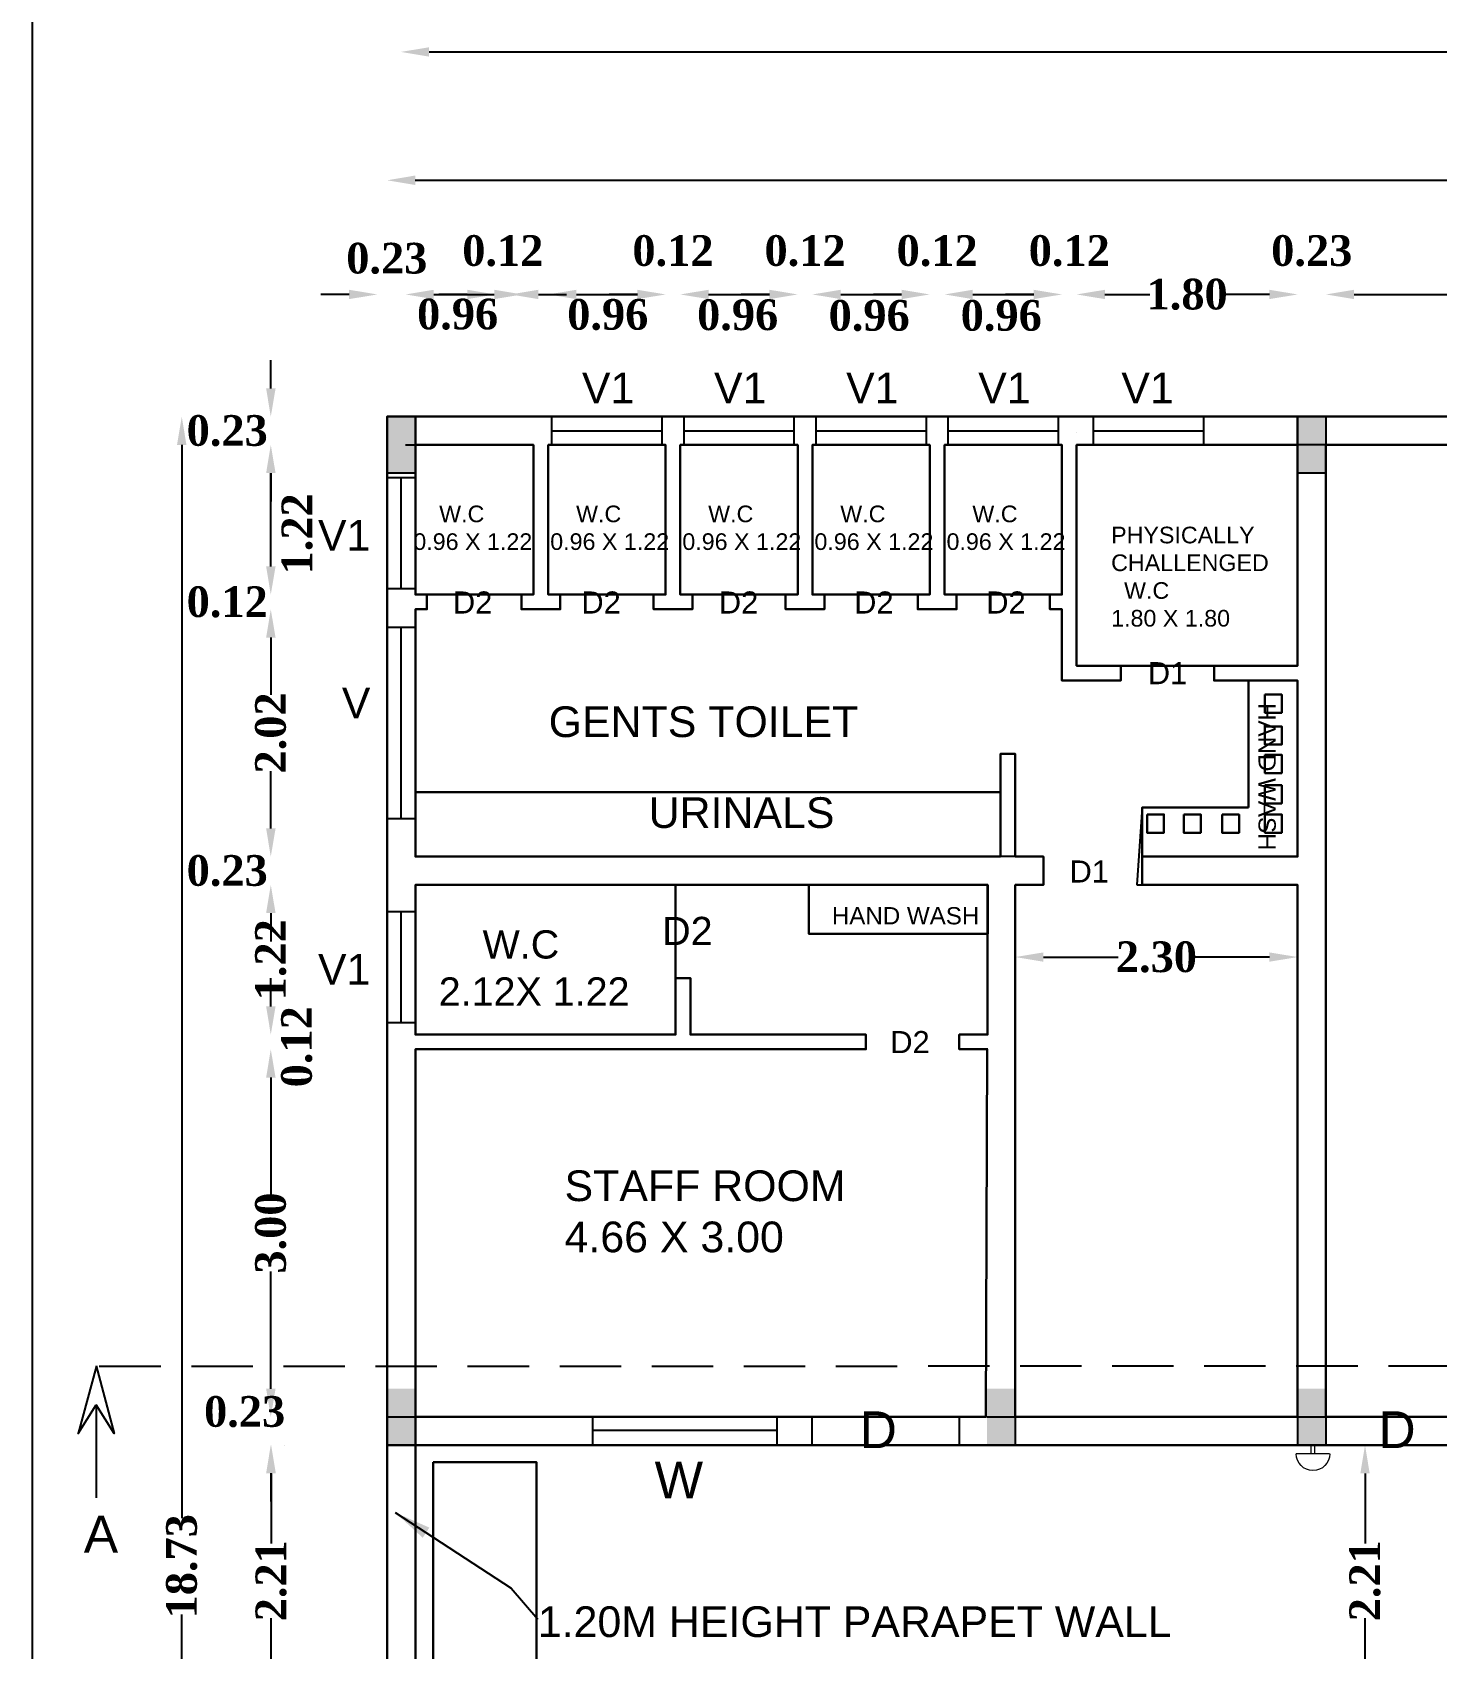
# Model space of a CAD drawing. Header units: metres. Extents: x 0 to 298, y 0 to 162.
# Drawn here: x 170.45 to 181.89, y 44.92 to 58.09 of the extents above; entities that cross this region are included whole.
import ezdxf

# ---------------------------------------------------------------- set-up
doc = ezdxf.new("R2010")
doc.units = ezdxf.units.M
doc.header["$MEASUREMENT"] = 0
doc.linetypes.add('DASHED', pattern=[0.75, 0.5, -0.25])
for name, color, linetype, lineweight in [('BLK_1_FLR_1_BLT_UP_AREA', 4, 'Continuous', 30), ('BLK_1_FLR_1_REGULAR_ROOM_4', 4, 'Continuous', 30), ('BLK_1_FLR_1_URINAL', 4, 'Continuous', 30), ('BLK_1_FLR_1_WASH', 4, 'Continuous', 30), ('BLK_1_FLR_1_WATER_CLOSET', 4, 'Continuous', 30), ('BLK_1_LVL_1_BLDG_FOOT_PRINT', 4, 'Continuous', 30)]:
    doc.layers.add(name, color=color, linetype=linetype, lineweight=lineweight)
doc.layers.add('BLK_1_FLR_1_CARPET_AREA', color=10, linetype='Continuous')
doc.layers.add('BLK_1_FLR_2_DRINKING_WATER', color=7, linetype='Continuous')
doc.layers.add('BLK_1_FLR_1_SP_WC', color=140, linetype='Continuous', plot=False)
doc.layers.add('PATH_WAY', color=140, linetype='Continuous', plot=False)
doc.styles.get("Standard").update_dxf_attribs({"font": 'arial.ttf', "height": 0.35})
doc.styles.add('working', font='timesbd.ttf', dxfattribs={"height": 0.25})
doc.dimstyles.new('new model', dxfattribs={"dimtxt": 0.25, "dimasz": 0.23, "dimexe": 0.1, "dimexo": 0.1, "dimgap": 0, "dimtad": 0, "dimtoh": 1, "dimzin": 1, "dimdsep": 46, "dimtxsty": 'working', "dimcen": 0.09, "dimse1": 1, "dimse2": 1, "dimclrd": 8, "dimclre": 8, "dimclrt": 3, "dimadec": 1, "dimazin": 0, "dimtfac": 1, "dimtofl": 0, "dimtmove": 0, "dimatfit": 3, "dimfxl": 0, "dimtolj": 1, "dimtzin": 0, "dimlwd": -1, "dimlwe": -1, "dimarcsym": 0})
doc.dimstyles.get("Standard").update_dxf_attribs({"dimtxt": 0.35, "dimasz": 0.3, "dimexe": 0.1, "dimexo": 0.06, "dimgap": 0.2, "dimtad": 2, "dimzin": 0, "dimdsep": 46, "dimtxsty": 'Standard', "dimcen": 0.09, "dimadec": 0, "dimazin": 0, "dimtfac": 1, "dimtofl": 0, "dimtmove": 0, "dimatfit": 3, "dimfxl": 0, "dimtolj": 1, "dimtzin": 0, "dimarcsym": 0})

# ---------------------------------------------------------------- blocks, each defined once
blk = doc.blocks.new('*D34')
at = {"color": 8}
for p, q in [((173.683, 57.935), (199.081, 57.935)), ((225.29, 57.935), (199.892, 57.935))]:
    blk.add_line(p, q, dxfattribs=at)
at = {"color": 8, "lineweight": 35}
for points in [[(173.683, 57.973), (173.683, 57.897), (173.453, 57.935)], [(225.29, 57.973), (225.29, 57.897), (225.52, 57.935)]]:
    blk.add_solid(points, dxfattribs=at)
at = {"layer": 'Defpoints', "color": 0, "lineweight": 35}
for p in [(225.52, 63.107), (173.453, 63), (173.453, 57.935)]:
    blk.add_point(p, dxfattribs=at)
at = {"color": 3, "insert": (199.487, 57.935), "char_height": 0.25, "attachment_point": 5, "style": 'working'}
blk.add_mtext('\\A1;52.07', dxfattribs=at)
blk = doc.blocks.new('FIR ALARAM')
at = {"color": 6, "lineweight": 20}
for p, q in [((780.29, 324.308), (780.117, 324.308)), ((780.117, 324.208), (780.504, 324.208)), ((780.29, 324.208), (780.29, 324.308)), ((780.331, 324.208), (780.331, 324.308)), ((780.331, 324.308), (780.504, 324.308))]:
    blk.add_line(p, q, dxfattribs=at)
blk.add_arc((780.31, 324.208), 0.194, 180, 0, dxfattribs=at)
blk = doc.blocks.new('*D109')
at = {"color": 8}
for p, q in [((172.397, 46.353), (172.397, 45.783)), ((172.397, 44.603), (172.397, 45.173))]:
    blk.add_line(p, q, dxfattribs=at)
at = {"color": 8, "lineweight": 35}
for points in [[(172.358, 46.353), (172.435, 46.353), (172.397, 46.583)], [(172.358, 44.603), (172.435, 44.603), (172.397, 44.373)]]:
    blk.add_solid(points, dxfattribs=at)
at = {"layer": 'Defpoints', "color": 0, "lineweight": 35}
for p in [(172.397, 46.583), (172.508, 46.583), (172.508, 44.373)]:
    blk.add_point(p, dxfattribs=at)
at = {"color": 3, "insert": (172.397, 45.478), "char_height": 0.25, "attachment_point": 5, "rotation": 90, "style": 'working'}
blk.add_mtext('\\A1;2.21', dxfattribs=at)
blk = doc.blocks.new('*D110')
at = {"color": 8}
for p, q in [((172.394, 49.578), (172.394, 48.625)), ((172.394, 47.043), (172.394, 47.997))]:
    blk.add_line(p, q, dxfattribs=at)
at = {"color": 8, "lineweight": 35}
for points in [[(172.356, 49.578), (172.433, 49.578), (172.394, 49.808)], [(172.356, 47.043), (172.433, 47.043), (172.394, 46.813)]]:
    blk.add_solid(points, dxfattribs=at)
at = {"layer": 'Defpoints', "color": 0, "lineweight": 35}
for p in [(172.394, 49.808), (173.571, 49.808), (173.571, 46.813)]:
    blk.add_point(p, dxfattribs=at)
at = {"color": 3, "insert": (172.394, 48.311), "char_height": 0.25, "attachment_point": 5, "rotation": 90, "style": 'working'}
blk.add_mtext('\\A1;3.00', dxfattribs=at)
blk = doc.blocks.new('*D111')
at = {"color": 8}
for p, q in [((172.394, 53.163), (172.394, 52.696)), ((172.394, 51.608), (172.394, 52.076))]:
    blk.add_line(p, q, dxfattribs=at)
at = {"color": 8, "lineweight": 35}
for points in [[(172.356, 53.163), (172.433, 53.163), (172.394, 53.393)], [(172.356, 51.608), (172.433, 51.608), (172.394, 51.378)]]:
    blk.add_solid(points, dxfattribs=at)
at = {"layer": 'Defpoints', "color": 0, "lineweight": 35}
for p in [(172.394, 53.393), (173.262, 53.393), (173.262, 51.378)]:
    blk.add_point(p, dxfattribs=at)
at = {"color": 3, "insert": (172.394, 52.386), "char_height": 0.25, "attachment_point": 5, "rotation": 90, "style": 'working'}
blk.add_mtext('\\A1;2.02', dxfattribs=at)
blk = doc.blocks.new('*D112')
at = {"color": 8}
for p, q in [((172.394, 53.743), (172.394, 53.973)), ((172.394, 53.163), (172.394, 52.933))]:
    blk.add_line(p, q, dxfattribs=at)
at = {"color": 8, "lineweight": 35}
for points in [[(172.356, 53.743), (172.433, 53.743), (172.394, 53.513)], [(172.356, 53.163), (172.433, 53.163), (172.394, 53.393)]]:
    blk.add_solid(points, dxfattribs=at)
at = {"layer": 'Defpoints', "color": 0, "lineweight": 35}
for p in [(172.394, 53.513), (173.262, 53.513), (173.262, 53.393)]:
    blk.add_point(p, dxfattribs=at)
at = {"color": 3, "insert": (172.039, 53.453), "char_height": 0.25, "attachment_point": 5, "style": 'working'}
blk.add_mtext('\\A1;0.12', dxfattribs=at)
blk = doc.blocks.new('*D113')
at = {"color": 8}
blk.add_line((172.394, 53.743), (172.394, 54.503), dxfattribs=at)
at = {"color": 8, "lineweight": 35}
for points in [[(172.356, 54.503), (172.433, 54.503), (172.394, 54.733)], [(172.356, 53.743), (172.433, 53.743), (172.394, 53.513)]]:
    blk.add_solid(points, dxfattribs=at)
at = {"layer": 'Defpoints', "color": 0, "lineweight": 35}
for p in [(172.394, 54.733), (173.571, 54.733), (173.571, 53.513)]:
    blk.add_point(p, dxfattribs=at)
at = {"color": 3, "insert": (172.609, 54.008), "char_height": 0.25, "attachment_point": 5, "rotation": 90, "style": 'working'}
blk.add_mtext('\\A1;1.22', dxfattribs=at)
blk = doc.blocks.new('*D114')
at = {"color": 8}
for p, q in [((172.394, 55.193), (172.394, 55.423)), ((172.394, 54.503), (172.394, 54.273))]:
    blk.add_line(p, q, dxfattribs=at)
at = {"color": 8, "lineweight": 35}
for points in [[(172.356, 55.193), (172.433, 55.193), (172.394, 54.963)], [(172.356, 54.503), (172.433, 54.503), (172.394, 54.733)]]:
    blk.add_solid(points, dxfattribs=at)
at = {"layer": 'Defpoints', "color": 0, "lineweight": 35}
for p in [(172.394, 54.963), (173.262, 54.963), (173.571, 54.733)]:
    blk.add_point(p, dxfattribs=at)
at = {"color": 3, "insert": (172.039, 54.848), "char_height": 0.25, "attachment_point": 5, "style": 'working'}
blk.add_mtext('\\A1;0.23', dxfattribs=at)
blk = doc.blocks.new('*D115')
at = {"color": 8}
for p, q in [((173.032, 55.959), (172.802, 55.959)), ((173.722, 55.959), (173.952, 55.959))]:
    blk.add_line(p, q, dxfattribs=at)
at = {"color": 8, "lineweight": 35}
for points in [[(173.032, 55.997), (173.032, 55.921), (173.262, 55.959)], [(173.722, 55.997), (173.722, 55.921), (173.492, 55.959)]]:
    blk.add_solid(points, dxfattribs=at)
at = {"layer": 'Defpoints', "color": 0, "lineweight": 35}
for p in [(173.492, 55.959), (173.262, 55.193), (173.492, 55.193)]:
    blk.add_point(p, dxfattribs=at)
at = {"color": 3, "insert": (173.339, 56.252), "char_height": 0.25, "attachment_point": 5, "style": 'working'}
blk.add_mtext('\\A1;0.23', dxfattribs=at)
blk = doc.blocks.new('*D116')
at = {"color": 8}
blk.add_line((173.722, 55.959), (174.214, 55.959), dxfattribs=at)
at = {"color": 8, "lineweight": 35}
for points in [[(173.722, 55.997), (173.722, 55.921), (173.492, 55.959)], [(174.214, 55.997), (174.214, 55.921), (174.444, 55.959)]]:
    blk.add_solid(points, dxfattribs=at)
at = {"layer": 'Defpoints', "color": 0, "lineweight": 35}
for p in [(174.444, 55.959), (173.492, 55.193), (174.444, 54.963)]:
    blk.add_point(p, dxfattribs=at)
at = {"color": 3, "insert": (173.916, 55.797), "char_height": 0.25, "attachment_point": 5, "style": 'working'}
blk.add_mtext('\\A1;0.96', dxfattribs=at)
blk = doc.blocks.new('*D117')
at = {"color": 8}
for p, q in [((173.994, 55.959), (173.764, 55.959)), ((174.574, 55.959), (174.804, 55.959))]:
    blk.add_line(p, q, dxfattribs=at)
at = {"color": 8, "lineweight": 35}
for points in [[(173.994, 55.997), (173.994, 55.921), (174.224, 55.959)], [(174.574, 55.997), (174.574, 55.921), (174.344, 55.959)]]:
    blk.add_solid(points, dxfattribs=at)
at = {"layer": 'Defpoints', "color": 0, "lineweight": 35}
for p in [(174.344, 55.959), (174.224, 54.963), (174.344, 54.963)]:
    blk.add_point(p, dxfattribs=at)
at = {"color": 3, "insert": (174.284, 56.314), "char_height": 0.25, "attachment_point": 5, "style": 'working'}
blk.add_mtext('\\A1;0.12', dxfattribs=at)
blk = doc.blocks.new('*D118')
at = {"color": 8}
blk.add_line((174.884, 55.959), (175.38, 55.959), dxfattribs=at)
at = {"color": 8, "lineweight": 35}
for points in [[(174.884, 55.997), (174.884, 55.921), (174.654, 55.959)], [(175.38, 55.997), (175.38, 55.921), (175.61, 55.959)]]:
    blk.add_solid(points, dxfattribs=at)
at = {"layer": 'Defpoints', "color": 0, "lineweight": 35}
for p in [(175.61, 55.959), (174.654, 54.963), (175.61, 54.963)]:
    blk.add_point(p, dxfattribs=at)
at = {"color": 3, "insert": (175.139, 55.794), "char_height": 0.25, "attachment_point": 5, "style": 'working'}
blk.add_mtext('\\A1;0.96', dxfattribs=at)
blk = doc.blocks.new('*D119')
at = {"color": 8}
for p, q in [((175.38, 55.959), (175.15, 55.959)), ((175.96, 55.959), (176.19, 55.959))]:
    blk.add_line(p, q, dxfattribs=at)
at = {"color": 8, "lineweight": 35}
for points in [[(175.38, 55.997), (175.38, 55.921), (175.61, 55.959)], [(175.96, 55.997), (175.96, 55.921), (175.73, 55.959)]]:
    blk.add_solid(points, dxfattribs=at)
at = {"layer": 'Defpoints', "color": 0, "lineweight": 35}
for p in [(175.73, 55.959), (175.61, 54.963), (175.73, 54.963)]:
    blk.add_point(p, dxfattribs=at)
at = {"color": 3, "insert": (175.67, 56.314), "char_height": 0.25, "attachment_point": 5, "style": 'working'}
blk.add_mtext('\\A1;0.12', dxfattribs=at)
blk = doc.blocks.new('*D120')
at = {"color": 8}
blk.add_line((175.96, 55.959), (176.456, 55.959), dxfattribs=at)
at = {"color": 8, "lineweight": 35}
for points in [[(175.96, 55.997), (175.96, 55.921), (175.73, 55.959)], [(176.456, 55.997), (176.456, 55.921), (176.686, 55.959)]]:
    blk.add_solid(points, dxfattribs=at)
at = {"layer": 'Defpoints', "color": 0, "lineweight": 35}
for p in [(176.686, 55.959), (175.73, 54.963), (176.686, 54.963)]:
    blk.add_point(p, dxfattribs=at)
at = {"color": 3, "insert": (176.197, 55.791), "char_height": 0.25, "attachment_point": 5, "style": 'working'}
blk.add_mtext('\\A1;0.96', dxfattribs=at)
blk = doc.blocks.new('*D121')
at = {"color": 8}
for p, q in [((176.456, 55.959), (176.226, 55.959)), ((177.036, 55.959), (177.266, 55.959))]:
    blk.add_line(p, q, dxfattribs=at)
at = {"color": 8, "lineweight": 35}
for points in [[(176.456, 55.997), (176.456, 55.921), (176.686, 55.959)], [(177.036, 55.997), (177.036, 55.921), (176.806, 55.959)]]:
    blk.add_solid(points, dxfattribs=at)
at = {"layer": 'Defpoints', "color": 0, "lineweight": 35}
for p in [(176.806, 55.959), (176.686, 54.963), (176.806, 54.963)]:
    blk.add_point(p, dxfattribs=at)
at = {"color": 3, "insert": (176.746, 56.314), "char_height": 0.25, "attachment_point": 5, "style": 'working'}
blk.add_mtext('\\A1;0.12', dxfattribs=at)
blk = doc.blocks.new('*D122')
at = {"color": 8}
blk.add_line((177.036, 55.959), (177.532, 55.959), dxfattribs=at)
at = {"color": 8, "lineweight": 35}
for points in [[(177.036, 55.997), (177.036, 55.921), (176.806, 55.959)], [(177.532, 55.997), (177.532, 55.921), (177.762, 55.959)]]:
    blk.add_solid(points, dxfattribs=at)
at = {"layer": 'Defpoints', "color": 0, "lineweight": 35}
for p in [(177.762, 55.959), (176.806, 54.963), (177.762, 54.963)]:
    blk.add_point(p, dxfattribs=at)
at = {"color": 3, "insert": (177.268, 55.786), "char_height": 0.25, "attachment_point": 5, "style": 'working'}
blk.add_mtext('\\A1;0.96', dxfattribs=at)
blk = doc.blocks.new('*D123')
at = {"color": 8}
for p, q in [((178.608, 55.959), (178.378, 55.959)), ((179.188, 55.959), (179.418, 55.959))]:
    blk.add_line(p, q, dxfattribs=at)
at = {"color": 8, "lineweight": 35}
for points in [[(178.608, 55.997), (178.608, 55.921), (178.838, 55.959)], [(179.188, 55.997), (179.188, 55.921), (178.958, 55.959)]]:
    blk.add_solid(points, dxfattribs=at)
at = {"layer": 'Defpoints', "color": 0, "lineweight": 35}
for p in [(178.958, 55.959), (178.838, 54.733), (178.958, 54.733)]:
    blk.add_point(p, dxfattribs=at)
at = {"color": 3, "insert": (178.898, 56.314), "char_height": 0.25, "attachment_point": 5, "style": 'working'}
blk.add_mtext('\\A1;0.12', dxfattribs=at)
blk = doc.blocks.new('*D124')
at = {"color": 8}
for p, q in [((179.188, 55.959), (179.553, 55.959)), ((180.528, 55.959), (180.162, 55.959))]:
    blk.add_line(p, q, dxfattribs=at)
at = {"color": 8, "lineweight": 35}
for points in [[(179.188, 55.997), (179.188, 55.921), (178.958, 55.959)], [(180.528, 55.997), (180.528, 55.921), (180.758, 55.959)]]:
    blk.add_solid(points, dxfattribs=at)
at = {"layer": 'Defpoints', "color": 0, "lineweight": 35}
for p in [(180.758, 55.959), (178.958, 54.963), (180.758, 54.963)]:
    blk.add_point(p, dxfattribs=at)
at = {"color": 3, "insert": (179.858, 55.959), "char_height": 0.25, "attachment_point": 5, "style": 'working'}
blk.add_mtext('\\A1;1.80', dxfattribs=at)
blk = doc.blocks.new('*D125')
at = {"color": 8}
for p, q in [((180.528, 55.959), (180.298, 55.959)), ((181.218, 55.959), (181.448, 55.959))]:
    blk.add_line(p, q, dxfattribs=at)
at = {"color": 8, "lineweight": 35}
for points in [[(180.528, 55.997), (180.528, 55.921), (180.758, 55.959)], [(181.218, 55.997), (181.218, 55.921), (180.988, 55.959)]]:
    blk.add_solid(points, dxfattribs=at)
at = {"layer": 'Defpoints', "color": 0, "lineweight": 35}
for p in [(180.988, 55.959), (180.988, 54.963), (180.758, 54.733)]:
    blk.add_point(p, dxfattribs=at)
at = {"color": 3, "insert": (180.873, 56.314), "char_height": 0.25, "attachment_point": 5, "style": 'working'}
blk.add_mtext('\\A1;0.23', dxfattribs=at)
blk = doc.blocks.new('*D126')
at = {"color": 8}
for p, q in [((181.218, 55.959), (184.339, 55.959)), ((188.078, 55.959), (184.956, 55.959))]:
    blk.add_line(p, q, dxfattribs=at)
at = {"color": 8, "lineweight": 35}
for points in [[(181.218, 55.997), (181.218, 55.921), (180.988, 55.959)], [(188.078, 55.997), (188.078, 55.921), (188.308, 55.959)]]:
    blk.add_solid(points, dxfattribs=at)
at = {"layer": 'Defpoints', "color": 0, "lineweight": 35}
for p in [(188.308, 55.959), (180.988, 54.963), (188.308, 54.733)]:
    blk.add_point(p, dxfattribs=at)
at = {"color": 3, "insert": (184.648, 55.959), "char_height": 0.25, "attachment_point": 5, "style": 'working'}
blk.add_mtext('\\A1;7.32', dxfattribs=at)
blk = doc.blocks.new('*D128')
at = {"color": 8}
for p, q in [((171.669, 54.733), (171.669, 45.989)), ((171.669, 36.458), (171.669, 45.203))]:
    blk.add_line(p, q, dxfattribs=at)
at = {"color": 8, "lineweight": 35}
for points in [[(171.63, 54.733), (171.707, 54.733), (171.669, 54.963)], [(171.63, 36.458), (171.707, 36.458), (171.669, 36.228)]]:
    blk.add_solid(points, dxfattribs=at)
at = {"layer": 'Defpoints', "color": 0, "lineweight": 35}
for p in [(173.341, 54.963), (171.669, 36.228), (173.341, 36.228)]:
    blk.add_point(p, dxfattribs=at)
at = {"color": 3, "insert": (171.669, 45.596), "char_height": 0.25, "attachment_point": 5, "rotation": 90, "style": 'working'}
blk.add_mtext('\\A1;18.73', dxfattribs=at)
blk = doc.blocks.new('*D278')
at = {"color": 8}
for p, q in [((178.688, 50.56), (179.295, 50.56)), ((180.528, 50.56), (179.92, 50.56))]:
    blk.add_line(p, q, dxfattribs=at)
at = {"color": 8, "lineweight": 35}
for points in [[(178.688, 50.598), (178.688, 50.522), (178.458, 50.56)], [(180.528, 50.598), (180.528, 50.522), (180.758, 50.56)]]:
    blk.add_solid(points, dxfattribs=at)
at = {"layer": 'Defpoints', "color": 0, "lineweight": 35}
for p in [(178.458, 51.148), (180.758, 51.148), (178.458, 50.56)]:
    blk.add_point(p, dxfattribs=at)
at = {"color": 3, "insert": (179.608, 50.56), "char_height": 0.25, "attachment_point": 5, "style": 'working'}
blk.add_mtext('\\A1;2.30', dxfattribs=at)
blk = doc.blocks.new('*D140')
at = {"color": 8}
for p, q in [((177.532, 55.959), (177.302, 55.959)), ((178.112, 55.959), (178.342, 55.959))]:
    blk.add_line(p, q, dxfattribs=at)
at = {"color": 8, "lineweight": 35}
for points in [[(177.532, 55.997), (177.532, 55.921), (177.762, 55.959)], [(178.112, 55.997), (178.112, 55.921), (177.882, 55.959)]]:
    blk.add_solid(points, dxfattribs=at)
at = {"layer": 'Defpoints', "color": 0, "lineweight": 35}
for p in [(177.882, 55.959), (177.762, 54.963), (177.882, 54.963)]:
    blk.add_point(p, dxfattribs=at)
at = {"color": 3, "insert": (177.822, 56.314), "char_height": 0.25, "attachment_point": 5, "style": 'working'}
blk.add_mtext('\\A1;0.12', dxfattribs=at)
blk = doc.blocks.new('*D141')
at = {"color": 8}
blk.add_line((178.112, 55.959), (178.608, 55.959), dxfattribs=at)
at = {"color": 8, "lineweight": 35}
for points in [[(178.112, 55.997), (178.112, 55.921), (177.882, 55.959)], [(178.608, 55.997), (178.608, 55.921), (178.838, 55.959)]]:
    blk.add_solid(points, dxfattribs=at)
at = {"layer": 'Defpoints', "color": 0, "lineweight": 35}
for p in [(178.838, 55.959), (177.882, 54.963), (178.838, 54.963)]:
    blk.add_point(p, dxfattribs=at)
at = {"color": 3, "insert": (178.344, 55.786), "char_height": 0.25, "attachment_point": 5, "style": 'working'}
blk.add_mtext('\\A1;0.96', dxfattribs=at)
blk = doc.blocks.new('*D142')
at = {"color": 8}
for p, q in [((172.394, 51.608), (172.394, 51.838)), ((172.394, 50.918), (172.394, 50.688))]:
    blk.add_line(p, q, dxfattribs=at)
at = {"color": 8, "lineweight": 35}
for points in [[(172.356, 51.608), (172.433, 51.608), (172.394, 51.378)], [(172.356, 50.918), (172.433, 50.918), (172.394, 51.148)]]:
    blk.add_solid(points, dxfattribs=at)
at = {"layer": 'Defpoints', "color": 0, "lineweight": 35}
for p in [(172.394, 51.378), (173.571, 51.378), (173.571, 51.148)]:
    blk.add_point(p, dxfattribs=at)
at = {"color": 3, "insert": (172.039, 51.263), "char_height": 0.25, "attachment_point": 5, "style": 'working'}
blk.add_mtext('\\A1;0.23', dxfattribs=at)
blk = doc.blocks.new('*D280')
at = {"color": 8}
for p, q in [((172.395, 47.044), (172.395, 47.274)), ((172.394, 46.354), (172.394, 46.124))]:
    blk.add_line(p, q, dxfattribs=at)
at = {"color": 8, "lineweight": 35}
for points in [[(172.356, 47.044), (172.433, 47.044), (172.394, 46.814)], [(172.356, 46.354), (172.433, 46.354), (172.394, 46.584)]]:
    blk.add_solid(points, dxfattribs=at)
at = {"layer": 'Defpoints', "color": 0, "lineweight": 35}
for p in [(173.571, 46.813), (172.394, 46.584), (173.571, 46.583)]:
    blk.add_point(p, dxfattribs=at)
at = {"color": 3, "insert": (172.181, 46.855), "char_height": 0.25, "attachment_point": 5, "style": 'working'}
blk.add_mtext('\\A1;0.23', dxfattribs=at)
blk = doc.blocks.new('*D282')
at = {"color": 8}
for p, q in [((172.394, 50.918), (172.394, 50.841)), ((172.394, 50.158), (172.394, 50.236))]:
    blk.add_line(p, q, dxfattribs=at)
at = {"color": 8, "lineweight": 35}
for points in [[(172.356, 50.918), (172.433, 50.918), (172.394, 51.148)], [(172.356, 50.158), (172.433, 50.158), (172.394, 49.928)]]:
    blk.add_solid(points, dxfattribs=at)
at = {"layer": 'Defpoints', "color": 0, "lineweight": 35}
for p in [(173.571, 51.148), (172.394, 49.928), (173.571, 49.928)]:
    blk.add_point(p, dxfattribs=at)
at = {"color": 3, "insert": (172.394, 50.538), "char_height": 0.25, "attachment_point": 5, "rotation": 90, "style": 'working'}
blk.add_mtext('\\A1;1.22', dxfattribs=at)
blk = doc.blocks.new('*D283')
at = {"color": 8}
for p, q in [((172.394, 50.158), (172.394, 50.388)), ((172.394, 49.578), (172.394, 49.348))]:
    blk.add_line(p, q, dxfattribs=at)
at = {"color": 8, "lineweight": 35}
for points in [[(172.356, 50.158), (172.433, 50.158), (172.394, 49.928)], [(172.356, 49.578), (172.433, 49.578), (172.394, 49.808)]]:
    blk.add_solid(points, dxfattribs=at)
at = {"layer": 'Defpoints', "color": 0, "lineweight": 35}
for p in [(178.002, 49.928), (172.394, 49.808), (173.571, 49.808)]:
    blk.add_point(p, dxfattribs=at)
at = {"color": 3, "insert": (172.606, 49.829), "char_height": 0.25, "attachment_point": 5, "rotation": 90, "style": 'working'}
blk.add_mtext('\\A1;0.12', dxfattribs=at)
blk = doc.blocks.new('*D292')
at = {"color": 8}
for p, q in [((173.571, 56.889), (198.969, 56.889)), ((225.178, 56.889), (199.78, 56.889))]:
    blk.add_line(p, q, dxfattribs=at)
at = {"color": 8, "lineweight": 35}
for points in [[(173.571, 56.928), (173.571, 56.851), (173.341, 56.889)], [(225.178, 56.928), (225.178, 56.851), (225.408, 56.889)]]:
    blk.add_solid(points, dxfattribs=at)
at = {"layer": 'Defpoints', "color": 0, "lineweight": 35}
for p in [(173.341, 56.889), (173.341, 54.963), (225.408, 54.963)]:
    blk.add_point(p, dxfattribs=at)
at = {"color": 3, "insert": (199.375, 56.889), "char_height": 0.25, "attachment_point": 5, "style": 'working'}
blk.add_mtext('\\A1;52.07', dxfattribs=at)
blk = doc.blocks.new('*D353')
at = {"layer": 'Defpoints', "color": 0, "lineweight": 35}
for p in [(179.429, 46.583), (179.429, 44.373), (181.307, 44.373)]:
    blk.add_point(p, dxfattribs=at)
at = {"layer": 'PATH_WAY', "color": 4}
for p, q in [((181.307, 46.353), (181.307, 45.783)), ((181.307, 44.603), (181.307, 45.173))]:
    blk.add_line(p, q, dxfattribs=at)
at = {"layer": 'PATH_WAY', "color": 4, "lineweight": 35}
for points in [[(181.269, 46.353), (181.345, 46.353), (181.307, 46.583)], [(181.269, 44.603), (181.345, 44.603), (181.307, 44.373)]]:
    blk.add_solid(points, dxfattribs=at)
at = {"layer": 'PATH_WAY', "color": 4, "lineweight": 30, "insert": (181.307, 45.478), "char_height": 0.25, "attachment_point": 5, "rotation": 90, "style": 'working'}
blk.add_mtext('\\A1;2.21', dxfattribs=at)

msp = doc.modelspace()

# ---------------------------------------------------------------- hatches: boundary and pattern name
at = {"ltscale": 0.25}
for points in [[(173.57144, 54.96335), (173.34144, 54.96335), (173.34144, 54.73335), (173.34144, 54.50335), (173.57144, 54.50335)], [(180.98774, 54.96335), (180.75774, 54.96335), (180.75774, 54.73335), (180.75774, 54.50335), (180.98774, 54.50335)], [(173.57136, 47.04335), (173.34136, 47.04335), (173.34136, 46.81335), (173.34136, 46.58335), (173.57136, 46.58335)], [(178.45774, 47.04335), (178.22774, 47.04335), (178.22774, 46.81335), (178.22774, 46.58335), (178.45774, 46.58335)], [(180.98774, 47.04335), (180.75774, 47.04335), (180.75774, 46.81335), (180.75774, 46.58335), (180.98774, 46.58335)]]:
    msp.add_hatch(color=256, dxfattribs=at).paths.add_polyline_path(points)

# ---------------------------------------------------------------- linework, layer by layer
for p, q in [((173.34144, 36.22835), (173.34144, 54.96335)), ((180.75774, 54.96335), (180.75774, 52.93335)), ((180.98774, 54.96335), (180.98774, 46.58335)), ((225.40774, 54.73335), (180.43774, 54.73335)), ((180.75774, 51.14835), (180.75774, 46.58335)), ((173.57144, 49.80835), (173.57144, 44.14335)), ((173.34136, 46.81335), (176.80197, 46.81335)), ((175.01754, 46.58335), (175.01754, 46.81335)), ((176.51754, 46.58335), (176.51754, 46.81335)), ((178.22774, 46.81335), (178.45774, 46.81335)), ((180.75774, 46.81335), (180.98774, 46.81335)), ((175.01754, 46.70442), (176.51754, 46.70442)), ((173.34136, 46.58335), (173.57136, 46.58335)), ((180.75774, 46.58335), (180.98774, 46.58335))]:
    msp.add_line(p, q, dxfattribs=at)
for p, q in [((225.40774, 54.96335), (173.34144, 54.96335)), ((173.57144, 53.51335), (173.57144, 54.96335)), ((174.68174, 54.84835), (175.58174, 54.84835)), ((175.75774, 54.84835), (176.65774, 54.84835)), ((176.83374, 54.84835), (177.73374, 54.84835)), ((177.90974, 54.84835), (178.80974, 54.84835)), ((178.95774, 54.83551), (178.95774, 54.83551)), ((179.09339, 54.84835), (179.99339, 54.84835)), ((173.49174, 54.73335), (174.53374, 54.73335)), ((174.53374, 53.51335), (174.53374, 54.73335)), ((174.65374, 54.73335), (175.60974, 54.73335)), ((174.65374, 53.51335), (174.65374, 54.73335)), ((175.60974, 53.51335), (175.60974, 54.73335)), ((175.72974, 53.51335), (175.72974, 54.73335)), ((175.72974, 54.73335), (176.68574, 54.73335)), ((176.68574, 53.51335), (176.68574, 54.73335)), ((176.80574, 53.51335), (176.80574, 54.73335)), ((176.80574, 54.73335), (177.76174, 54.73335)), ((177.76174, 53.51335), (177.76174, 54.73335)), ((177.88174, 54.73335), (178.83774, 54.73335)), ((177.88174, 53.51335), (177.88174, 54.73335)), ((178.83774, 53.51335), (178.83774, 54.73335)), ((178.95774, 54.73335), (180.53774, 54.73335)), ((178.95774, 52.93335), (178.95774, 54.73335)), ((173.45644, 53.5638), (173.45644, 54.4638)), ((173.57144, 53.51335), (173.66544, 53.51335)), ((173.66544, 53.51335), (173.66544, 53.39335)), ((174.43574, 53.51335), (174.53374, 53.51335)), ((174.43574, 53.39335), (174.43574, 53.51335)), ((174.65374, 53.51335), (174.75174, 53.51335)), ((174.75174, 53.51335), (174.75174, 53.39335)), ((175.51174, 53.51335), (175.60974, 53.51335)), ((175.51174, 53.51335), (175.51174, 53.39335)), ((175.72974, 53.51335), (175.82774, 53.51335)), ((175.82774, 53.51335), (175.82774, 53.39335)), ((176.58774, 53.51335), (176.68574, 53.51335)), ((176.58774, 53.51335), (176.58774, 53.39335)), ((176.80574, 53.51335), (176.90374, 53.51335)), ((176.90374, 53.51335), (176.90374, 53.39335)), ((177.66374, 53.51335), (177.76174, 53.51335)), ((177.66374, 53.51335), (177.66374, 53.39335)), ((177.88174, 53.51335), (177.97974, 53.51335)), ((177.97974, 53.51335), (177.97974, 53.39335)), ((178.73974, 53.51335), (178.83774, 53.51335)), ((178.73974, 53.51335), (178.73974, 53.39335)), ((173.66544, 53.39335), (173.57144, 53.39335)), ((173.57144, 51.37835), (173.57144, 53.39335)), ((174.43574, 53.39335), (174.75174, 53.39335)), ((175.51174, 53.39335), (175.82774, 53.39335)), ((176.58774, 53.39335), (176.90374, 53.39335)), ((177.66374, 53.39335), (177.97974, 53.39335)), ((178.73974, 53.39335), (178.83774, 53.39335)), ((178.83774, 52.81335), (178.83774, 53.39335)), ((173.57144, 53.24524), (173.34144, 53.24524)), ((173.45644, 51.68524), (173.45644, 53.24524)), ((179.31774, 52.81335), (178.83774, 52.81335)), ((179.31774, 52.93335), (178.95774, 52.93335)), ((179.31774, 52.81335), (179.31774, 52.93335)), ((180.75774, 52.93335), (180.07774, 52.93335)), ((180.07774, 52.81335), (180.07774, 52.93335)), ((180.75774, 52.81335), (180.07774, 52.81335)), ((178.33774, 51.37835), (178.33774, 52.21469)), ((178.33774, 52.21469), (178.45774, 52.21469)), ((178.45774, 51.37835), (178.45774, 52.21469)), ((178.33774, 51.9036), (173.57144, 51.9036)), ((179.49087, 51.77835), (179.44774, 51.14835)), ((173.57144, 51.68524), (173.34144, 51.68524)), ((178.68774, 51.37835), (173.57144, 51.37835)), ((178.68774, 51.37835), (178.68774, 51.14835)), ((178.23394, 51.14835), (173.57144, 51.14835)), ((173.57144, 51.14835), (173.57144, 49.92835)), ((178.23394, 51.14835), (178.22918, 49.92835)), ((178.45774, 51.14835), (178.45774, 46.58335)), ((178.45774, 51.14835), (178.68774, 51.14835)), ((179.44774, 51.14835), (180.75774, 51.14835)), ((173.45644, 50.02771), (173.45644, 50.92771)), ((175.81144, 50.38835), (175.69144, 50.38835)), ((175.69144, 50.38835), (175.69144, 49.92835)), ((175.81144, 50.38835), (175.81144, 49.92835)), ((178.23394, 50.38835), (178.23098, 50.38835)), ((175.69144, 49.92835), (173.57144, 49.92835)), ((177.24197, 49.92835), (175.81144, 49.92835)), ((177.24197, 49.80835), (177.24197, 49.92835)), ((178.23394, 49.92835), (178.00197, 49.92835)), ((178.00197, 49.80835), (178.00197, 49.92835)), ((177.24197, 49.80835), (173.57144, 49.80835)), ((173.57144, 49.80835), (173.57144, 46.81335)), ((173.57144, 46.58335), (173.57144, 49.80835)), ((178.23394, 49.80835), (178.00197, 49.80835)), ((178.22871, 49.80835), (178.21702, 46.81335)), ((170.97269, 46.9109), (170.97269, 46.15416)), ((173.95774, 46.81335), (173.57144, 46.81335)), ((176.80197, 46.81335), (176.80197, 46.5825)), ((178.21702, 46.8125), (178.00197, 46.8125)), ((178.00197, 46.8125), (178.00197, 46.5825)), ((172.50782, 46.58335), (172.50774, 46.58335)), ((176.80197, 46.58335), (173.34144, 46.58335)), ((178.45774, 46.58335), (178.00197, 46.58335))]:
    msp.add_line(p, q)
at = {"linetype": 'DASHED'}
msp.add_line((228.49734, 47.22909), (170.97384, 47.22473), dxfattribs=at)
at = {"linetype": 'ByBlock'}
msp.add_lwpolyline([(170.45175, 79.43079), (249.08613, 79.43079), (249.08613, 8.35737), (170.45175, 8.35737)], close=True, dxfattribs=at)
for points in [[(173.57144, 54.50335), (173.34144, 54.50335), (173.34144, 54.96335), (173.57144, 54.96335)], [(173.34144, 54.96335), (225.40774, 54.96335), (225.40866, 39.81366), (216.50818, 39.81366), (216.50818, 44.14335), (210.53938, 44.14335), (188.05566, 44.14335), (183.55774, 44.14335), (183.55774, 39.81335), (183.55774, 36.22835), (173.34144, 36.22835)], [(174.68174, 54.73335), (175.58174, 54.73335), (175.58174, 54.96335), (174.68174, 54.96335)], [(175.75774, 54.73335), (176.65774, 54.73335), (176.65774, 54.96335), (175.75774, 54.96335)], [(176.83374, 54.73335), (177.73374, 54.73335), (177.73374, 54.96335), (176.83374, 54.96335)], [(177.90974, 54.73335), (178.80974, 54.73335), (178.80974, 54.96335), (177.90974, 54.96335)], [(179.09339, 54.73335), (179.99339, 54.73335), (179.99339, 54.96335), (179.09339, 54.96335)], [(180.98774, 54.50335), (180.75774, 54.50335), (180.75774, 54.96335), (180.98774, 54.96335)], [(173.57144, 53.5638), (173.57144, 54.4638), (173.34144, 54.4638), (173.34144, 53.5638)], [(180.35774, 51.77835), (180.35774, 52.81335), (180.75774, 52.81335), (180.75774, 51.37835), (179.49087, 51.37835), (179.49087, 51.77835)], [(178.23238, 50.74835), (176.77758, 50.74835), (176.77758, 51.14835), (178.23238, 51.14835)], [(173.57144, 50.02771), (173.57144, 50.92771), (173.34144, 50.92771), (173.34144, 50.02771)]]:
    msp.add_lwpolyline(points, close=True)
for points in [[(170.97502, 47.22908), (170.82587, 46.67915), (170.97269, 46.9109)], [(170.97269, 47.22909), (171.11781, 46.67808), (170.97269, 46.9109)]]:
    msp.add_lwpolyline(points)
at = {"layer": 'BLK_1_FLR_1_BLT_UP_AREA', "color": 26}
msp.add_lwpolyline([(173.34144, 36.22835), (183.55774, 36.22835), (183.55774, 44.14335), (216.50834, 44.14337), (216.50803, 39.81365), (225.40864, 39.81369), (225.40771, 54.96341), (173.34144, 54.96335)], close=True, dxfattribs=at)
at = {"layer": 'BLK_1_FLR_1_CARPET_AREA', "color": 15, "linetype": 'Continuous', "lineweight": 30}
for points in [[(178.45772, 46.8125), (178.45772, 51.14835), (178.68772, 51.14835), (178.68772, 51.37835), (178.68772, 51.37835), (178.45772, 51.37835), (178.45772, 52.21469), (178.33772, 52.21469), (178.33772, 51.37835), (173.57142, 51.37835), (173.57142, 53.39335), (173.66542, 53.39335), (173.66542, 53.51335), (173.57142, 53.51335), (173.57142, 54.73335), (174.53372, 54.73335), (174.53372, 53.51335), (174.43572, 53.51335), (174.43572, 53.39335), (174.75172, 53.39335), (174.75172, 53.51335), (174.65372, 53.51335), (174.65372, 54.73335), (175.60972, 54.73335), (175.60972, 53.51335), (175.51172, 53.51335), (175.51172, 53.39335), (175.82772, 53.39335), (175.82772, 53.51335), (175.72972, 53.51335), (175.72972, 54.73335), (176.68572, 54.73335), (176.68572, 53.51335), (176.58772, 53.51335), (176.58772, 53.39335), (176.90372, 53.39335), (176.90372, 53.51335), (176.80572, 53.51335), (176.80572, 54.73335), (177.76172, 54.73335), (177.76172, 53.51335), (177.66372, 53.51335), (177.66372, 53.39335), (177.97972, 53.39335), (177.97972, 53.51335), (177.88172, 53.51335), (177.88172, 54.73335), (178.83772, 54.73335), (178.83772, 53.51335), (178.73972, 53.51335), (178.73972, 53.39335), (178.83772, 53.39335), (178.83772, 52.81335), (179.31772, 52.81335), (179.31772, 52.93335), (178.95772, 52.93335), (178.95772, 54.73335), (180.75772, 54.73335), (180.75772, 52.93335), (180.07772, 52.93335), (180.07772, 52.81335), (180.75772, 52.81335), (180.75772, 51.37835), (179.49085, 51.37835), (179.49085, 51.14835), (180.75772, 51.14835), (180.75772, 46.8125)], [(180.98772, 46.81335), (188.30772, 46.81335), (188.30772, 54.73335), (180.98772, 54.73335)], [(173.57142, 46.81335), (173.57142, 49.80835), (177.24195, 49.80835), (177.24195, 49.92835), (175.81142, 49.92835), (175.81142, 50.38835), (175.69142, 50.38835), (175.69142, 49.92835), (173.57142, 49.92835), (173.57142, 51.14835), (175.69142, 51.14835), (178.23237, 51.14835), (178.23237, 49.92835), (178.00195, 49.92835), (178.00195, 49.80835), (178.2287, 49.80835), (178.217, 46.8125)]]:
    msp.add_lwpolyline(points, close=True, dxfattribs=at)
msp.add_lwpolyline([(216.73817, 44.37359), (183.32772, 44.37335), (183.32772, 36.45835), (181.11772, 36.45835), (181.11772, 40.04335), (173.57198, 40.04335), (173.57198, 44.14335), (181.11772, 44.14335), (181.11772, 44.37335), (173.57142, 44.37273), (173.57142, 46.58335), (196.08937, 46.58335), (196.08958, 54.73335), (200.18937, 54.73335), (200.18937, 46.58335), (200.41937, 46.58335), (200.41938, 51.45335), (202.53938, 51.45335), (202.53937, 46.58335), (225.17772, 46.58335)], dxfattribs=at)
at = {"layer": 'BLK_1_FLR_1_REGULAR_ROOM_4', "color": 3, "lineweight": 30}
msp.add_lwpolyline([(180.98774, 46.81335), (188.30774, 46.81335), (188.30774, 54.73335), (180.98774, 54.73335)], close=True, dxfattribs=at)
at = {"layer": 'BLK_1_FLR_1_SP_WC', "color": 213, "lineweight": 30}
msp.add_lwpolyline([(180.75774, 52.93335), (178.95774, 52.93335), (178.95774, 54.73335), (180.75774, 54.73335)], close=True, dxfattribs=at)
at = {"layer": 'BLK_1_FLR_1_URINAL', "color": 235, "lineweight": 30}
msp.add_lwpolyline([(173.57144, 51.37835), (178.33774, 51.37835), (178.33774, 51.9036), (173.57144, 51.9036)], close=True, dxfattribs=at)
at = {"layer": 'BLK_1_FLR_1_WASH', "color": 55, "lineweight": 30}
for points in [[(180.35774, 51.77835), (180.35774, 52.81335), (180.75774, 52.81335), (180.75774, 51.37835), (179.49087, 51.37835), (179.49087, 51.77835)], [(176.77758, 50.74835), (178.23394, 50.74835), (178.23394, 51.14835), (176.77758, 51.14835)]]:
    msp.add_lwpolyline(points, close=True, dxfattribs=at)
at = {"layer": 'BLK_1_FLR_1_WASH', "color": 60, "lineweight": 30}
for points in [[(180.49112, 52.69887), (180.62913, 52.69887), (180.62913, 52.55036), (180.49112, 52.55036)], [(180.49112, 52.43925), (180.62913, 52.43925), (180.62913, 52.29073), (180.49112, 52.29073)], [(180.49112, 52.20786), (180.62913, 52.20786), (180.62913, 52.05934), (180.49112, 52.05934)], [(180.49112, 51.96011), (180.62913, 51.96011), (180.62913, 51.81159), (180.49112, 51.81159)], [(179.53154, 51.72171), (179.66954, 51.72171), (179.66954, 51.57319), (179.53154, 51.57319)], [(179.83095, 51.72171), (179.96896, 51.72171), (179.96896, 51.57319), (179.83095, 51.57319)], [(180.14252, 51.72122), (180.28052, 51.72122), (180.28052, 51.5727), (180.14252, 51.5727)], [(180.49112, 51.72171), (180.62913, 51.72171), (180.62913, 51.57319), (180.49112, 51.57319)]]:
    msp.add_lwpolyline(points, close=True, dxfattribs=at)
at = {"layer": 'BLK_1_FLR_1_WATER_CLOSET', "color": 1, "lineweight": 30}
for points in [[(174.53374, 53.51335), (173.57144, 53.51335), (173.57144, 54.73335), (174.53374, 54.73335)], [(175.69144, 49.92835), (173.57144, 49.92835), (173.57144, 51.14835), (175.69144, 51.14835)]]:
    msp.add_lwpolyline(points, close=True, dxfattribs=at)
at = {"layer": 'BLK_1_FLR_1_WATER_CLOSET', "color": 213, "lineweight": 30}
for points in [[(175.60974, 53.51335), (174.65374, 53.51335), (174.65374, 54.73335), (175.60974, 54.73335)], [(176.68574, 53.51335), (175.72974, 53.51335), (175.72974, 54.73335), (176.68574, 54.73335)], [(177.76174, 53.51335), (176.80574, 53.51335), (176.80574, 54.73335), (177.76174, 54.73335)], [(178.83774, 53.51335), (177.88174, 53.51335), (177.88174, 54.73335), (178.83774, 54.73335)]]:
    msp.add_lwpolyline(points, close=True, dxfattribs=at)
at = {"layer": 'BLK_1_FLR_2_DRINKING_WATER', "color": 7, "lineweight": 30}
msp.add_lwpolyline([(173.71575, 46.44416), (174.55876, 46.44416), (174.55876, 44.5282), (173.71575, 44.5282)], close=True, dxfattribs=at)
at = {"layer": 'BLK_1_LVL_1_BLDG_FOOT_PRINT', "color": 1}
msp.add_lwpolyline([(173.34144, 36.22835), (183.55774, 36.22835), (183.55774, 44.14335), (216.50834, 44.14329), (216.50803, 39.8136), (225.4082, 39.81366), (225.40728, 54.96335), (173.34144, 54.96335)], close=True, dxfattribs=at)

# ---------------------------------------------------------------- block references
at = {"xscale": -0.7052272580437317, "yscale": 0.7052272580437317, "zscale": 0.7052272580437317}
msp.add_blockref('FIR ALARAM', (731.17874, -182.12742), dxfattribs=at)

# ---------------------------------------------------------------- texts
msp.add_text('1.20M HEIGHT PARAPET WALL', height=0.25).set_placement((174.56942, 45.01964))
at = {"ltscale": 0.25}
for s, insert, char_height, width, attachment_point in [('\\A1;V1', (175.35539, 55.07232), 0.25, 341.4821849, 9), ('\\A1;V1', (176.43139, 55.07232), 0.25, 341.4821849, 9), ('\\A1;V1', (177.50739, 55.07232), 0.25, 341.4821849, 9), ('\\A1;V1', (178.58339, 55.07232), 0.25, 341.4821849, 9), ('\\A1;V1', (179.74934, 55.07232), 0.25, 341.4821849, 9), ('\\A1;    W.C\\P0.96 X 1.22 ', (173.55501, 53.87528), 0.135599, 0.9949498, 7), ('\\A1;    W.C\\P0.96 X 1.22 ', (174.67016, 53.87528), 0.135599, 0.9949498, 7), ('\\A1;    W.C\\P0.96 X 1.22 ', (175.74616, 53.87528), 0.135599, 0.9949498, 7), ('\\A1;    W.C\\P0.96 X 1.22 ', (176.82216, 53.87528), 0.135599, 0.9949498, 7), ('\\A1;    W.C\\P0.96 X 1.22 ', (177.89816, 53.87528), 0.135599, 0.9949498, 7), ('\\A1;V1', (173.20545, 53.8717), 0.25, 341.4821849, 9), ('\\A1; PHYSICALLY CHALLENGED   W.C\\P1.80 X 1.80 ', (179.23895, 53.25094), 0.135599, 0.9949498, 7), ('\\A1;D2', (173.87722, 53.359), 0.18, 0.4289121, 7), ('\\A1;D2', (174.92355, 53.359), 0.18, 0.4289121, 7), ('\\A1;D2', (176.04338, 53.359), 0.18, 0.4289121, 7), ('\\A1;D2', (177.14544, 53.359), 0.18, 0.4289121, 7), ('\\A1;D2', (178.22144, 53.359), 0.18, 0.4289121, 7), ('\\A1;D1', (179.53786, 52.96321), 0.18, 0.4289121, 1), ('\\A1;V', (173.20545, 52.50608), 0.25, 341.4821849, 9), ('\\A1;GENTS TOILET ', (174.65759, 52.34891), 0.25, 341.4821849, 7), ('\\A1;URINALS', (175.47164, 51.60842), 0.25, 341.4821849, 7), ('\\A1;D1', (178.9, 51.3473), 0.18, 0.4289121, 1), ('\\A1;D2', (175.58201, 50.65758), 0.23, 0.4289121, 7), ('\\A1;    W.C\\P2.12X 1.22 ', (173.76206, 50.16463), 0.23, 1.9449166, 7), ('\\A1;V1', (173.20545, 50.33561), 0.25, 341.4821849, 9), ('\\A1;STAFF ROOM\\P4.66 X 3.00', (174.7869, 48.15123), 0.25, 341.4821849, 7), ('\\A1;D', (177.19157, 46.85867), 0.3, 341.4821849, 1), ('\\A1;D', (181.4168, 46.85953), 0.3, 341.4821849, 1), ('\\A1;W', (175.5201, 46.4498), 0.3, 341.4821849, 1), ('\\A1;A', (170.87098, 46.00784), 0.3, 341.4821849, 1)]:
    msp.add_mtext(s, dxfattribs=dict(at, insert=insert, char_height=char_height, width=width, attachment_point=attachment_point))
at = {"ltscale": 0.25, "insert": (180.57995, 51.42874), "char_height": 0.1406785, "attachment_point": 3, "rotation": 270}
msp.add_mtext('\\A1;HAND WASH ', dxfattribs=at)
at = {"ltscale": 0.25, "insert": (178.16513, 50.96705), "char_height": 0.1406785, "attachment_point": 3}
msp.add_mtext('\\A1;HAND WASH ', dxfattribs=at)
at = {"insert": (177.43995, 49.77718), "char_height": 0.18, "width": 0.4289121, "attachment_point": 7}
msp.add_mtext('\\A1;D2', dxfattribs=at)

# ---------------------------------------------------------------- dimensions: what is measured, and where the dimension line sits
for base, p1, p2, override, picture, middle in [((173.453, 57.93516), (225.52022, 63.10732), (173.453, 63.00001), {"dimpost": '\\X'}, '*D34', (199.48661, 57.93516)), ((173.34144, 56.88928), (225.40774, 54.96335), (173.34144, 54.96335), {"dimpost": '\\X'}, '*D292', (199.37459, 56.88928)), ((174.34374, 55.95889), (174.22374, 54.96335), (174.34374, 54.96335), {"dimpost": '\\X', "dimtmove": 2}, '*D117', (174.28374, 56.31394)), ((175.72974, 55.95889), (175.60974, 54.96335), (175.72974, 54.96335), {"dimpost": '\\X', "dimtmove": 2}, '*D119', (175.66974, 56.31394)), ((176.80574, 55.95889), (176.68574, 54.96335), (176.80574, 54.96335), {"dimpost": '\\X', "dimtmove": 2}, '*D121', (176.74574, 56.31394)), ((177.88174, 55.95889), (177.76174, 54.96335), (177.88174, 54.96335), {"dimpost": '\\X', "dimtmove": 2}, '*D140', (177.82174, 56.31394)), ((178.95774, 55.95889), (178.83774, 54.73335), (178.95774, 54.73335), {"dimpost": '\\X', "dimtmove": 2}, '*D123', (178.89774, 56.31394)), ((180.98774, 55.95889), (180.75774, 54.73335), (180.98774, 54.96335), {"dimpost": '\\X', "dimtmove": 2}, '*D125', (180.87274, 56.31412)), ((180.75774, 55.95889), (178.95774, 54.96335), (180.75774, 54.96335), {"dimpost": '\\X', "dimtmove": 2}, '*D124', (179.85774, 55.95889)), ((188.30774, 55.95889), (180.98774, 54.96335), (188.30774, 54.73335), {"dimpost": '\\X', "dimtmove": 2}, '*D126', (184.64774, 55.95889))]:
    dim = msp.add_linear_dim(base=base, p1=p1, p2=p2, dimstyle='new model', override=override)
    dim.commit()
    dim.dimension.update_dxf_attribs({"geometry": picture, "text_midpoint": middle})
for base, p1, p2, picture, middle in [((173.49174, 55.95889), (173.26174, 55.19335), (173.49174, 55.19335), '*D115', (173.3395, 56.25202)), ((175.60974, 55.95889), (174.65374, 54.96335), (175.60974, 54.96335), '*D118', (175.13851, 55.79425)), ((176.68574, 55.95889), (175.72974, 54.96335), (176.68574, 54.96335), '*D120', (176.19736, 55.79114)), ((177.76174, 55.95889), (176.80574, 54.96335), (177.76174, 54.96335), '*D122', (177.26795, 55.78573)), ((178.83774, 55.95889), (177.88174, 54.96335), (178.83774, 54.96335), '*D141', (178.34395, 55.78573))]:
    dim = msp.add_linear_dim(base=base, p1=p1, p2=p2, dimstyle='new model', override={"dimpost": '\\X', "dimtmove": 2})
    dim.commit()
    dim.dimension.update_dxf_attribs({"geometry": picture, "text_midpoint": middle, "dimtype": 160})
dim = msp.add_linear_dim(base=(174.44374, 55.95889), p1=(173.49174, 55.19335), p2=(174.44374, 54.96335), text='0.96', dimstyle='new model', override={"dimpost": '\\X', "dimtmove": 2})
dim.commit()
dim.dimension.update_dxf_attribs({"geometry": '*D116', "text_midpoint": (173.91607, 55.79743), "dimtype": 160})
for base, p1, p2, angle, override, picture, middle in [((172.39443, 54.96335), (173.57144, 54.73335), (173.26174, 54.96335), 90, {"dimpost": '\\X', "dimtmove": 2}, '*D114', (172.03919, 54.84835)), ((171.6685239193, 36.2283527928), (173.3414363774, 54.9633527927), (173.3414363775, 36.2283527928), 90, {"dimpost": '\\X'}, '*D128', (171.6685239193, 45.5958527928)), ((172.39443, 53.51335), (173.26174, 53.39335), (173.26174, 53.51335), 90, {"dimpost": '\\X', "dimtmove": 2}, '*D112', (172.03937, 53.45335)), ((172.3944288862, 53.3933527927), (173.2617363724, 51.3783527927), (173.2617363724, 53.3933527927), 90, {"dimpost": '\\X', "dimtmove": 2}, '*D111', (172.3944288862, 52.3858527927)), ((172.39443, 51.37835), (173.57144, 51.14835), (173.57144, 51.37835), 90, {"dimpost": '\\X', "dimtmove": 2}, '*D142', (172.03919, 51.26335)), ((172.39443, 49.92835), (173.57144, 51.14835), (173.57144, 49.92835), 90, {"dimpost": '\\X'}, '*D282', (172.39443, 50.53835)), ((178.45774, 50.55993), (180.75774, 51.14835), (178.45774, 51.14835), 180, {"dimpost": '\\X'}, '*D278', (179.60774, 50.55993)), ((172.3944288862, 49.8083527927), (173.5713561181, 46.8133527927), (173.5714363775, 49.8083527927), 90, {"dimpost": '\\X', "dimtmove": 2}, '*D110', (172.3944288862, 48.3108527927)), ((172.39657, 46.58335), (172.50774, 44.37335), (172.50774, 46.58335), 90, {"dimpost": '\\X', "dimtmove": 2}, '*D109', (172.39657, 45.47835))]:
    dim = msp.add_linear_dim(base=base, p1=p1, p2=p2, angle=angle, dimstyle='new model', override=override)
    dim.commit()
    dim.dimension.update_dxf_attribs({"geometry": picture, "text_midpoint": middle})
for base, p1, p2, angle, picture, middle, dimtype in [((172.39443, 54.73335), (173.57144, 53.51335), (173.57144, 54.73335), 90, '*D113', (172.60942, 54.00835), 160), ((172.39443, 49.80835), (178.00197, 49.92835), (173.57144, 49.80835), 90, '*D283', (172.60632, 49.829), 160), ((172.39435, 46.58376), (173.57144, 46.81335), (173.57136, 46.58335), 269.980006, '*D280', (172.18127, 46.85487), 161)]:
    dim = msp.add_linear_dim(base=base, p1=p1, p2=p2, angle=angle, dimstyle='new model', override={"dimpost": '\\X', "dimtmove": 2})
    dim.commit()
    dim.dimension.update_dxf_attribs({"geometry": picture, "text_midpoint": middle, "dimtype": dimtype})
at = {"layer": 'PATH_WAY', "color": 4, "lineweight": 30}
dim = msp.add_linear_dim(base=(181.30689, 44.37337), p1=(179.42866, 46.58337), p2=(179.42867, 44.37337), angle=90, dimstyle='new model', override={"dimpost": '\\X', "dimclrd": 4, "dimclrt": 4}, dxfattribs=at)
dim.commit()
dim.dimension.update_dxf_attribs({"geometry": '*D353', "text_midpoint": (181.30689, 45.47837)})

# ---------------------------------------------------------------- leaders
msp.add_leader([(173.40774, 46.03381), (174.3525, 45.41689), (174.57017, 45.1641)], dimstyle='Standard', override={"dimscale": 0.1, "dimtxt": 3, "dimasz": 3, "dimexe": 1, "dimexo": 1, "dimgap": 1, "dimtad": 0, "dimtih": 0, "dimtoh": 0, "dimdec": 2, "dimzin": 8, "dimclrd": 8, "dimclre": 8, "dimclrt": 3, "dimtdec": 2, "dimfxlon": 1})

doc.saveas('drawing.dxf')
